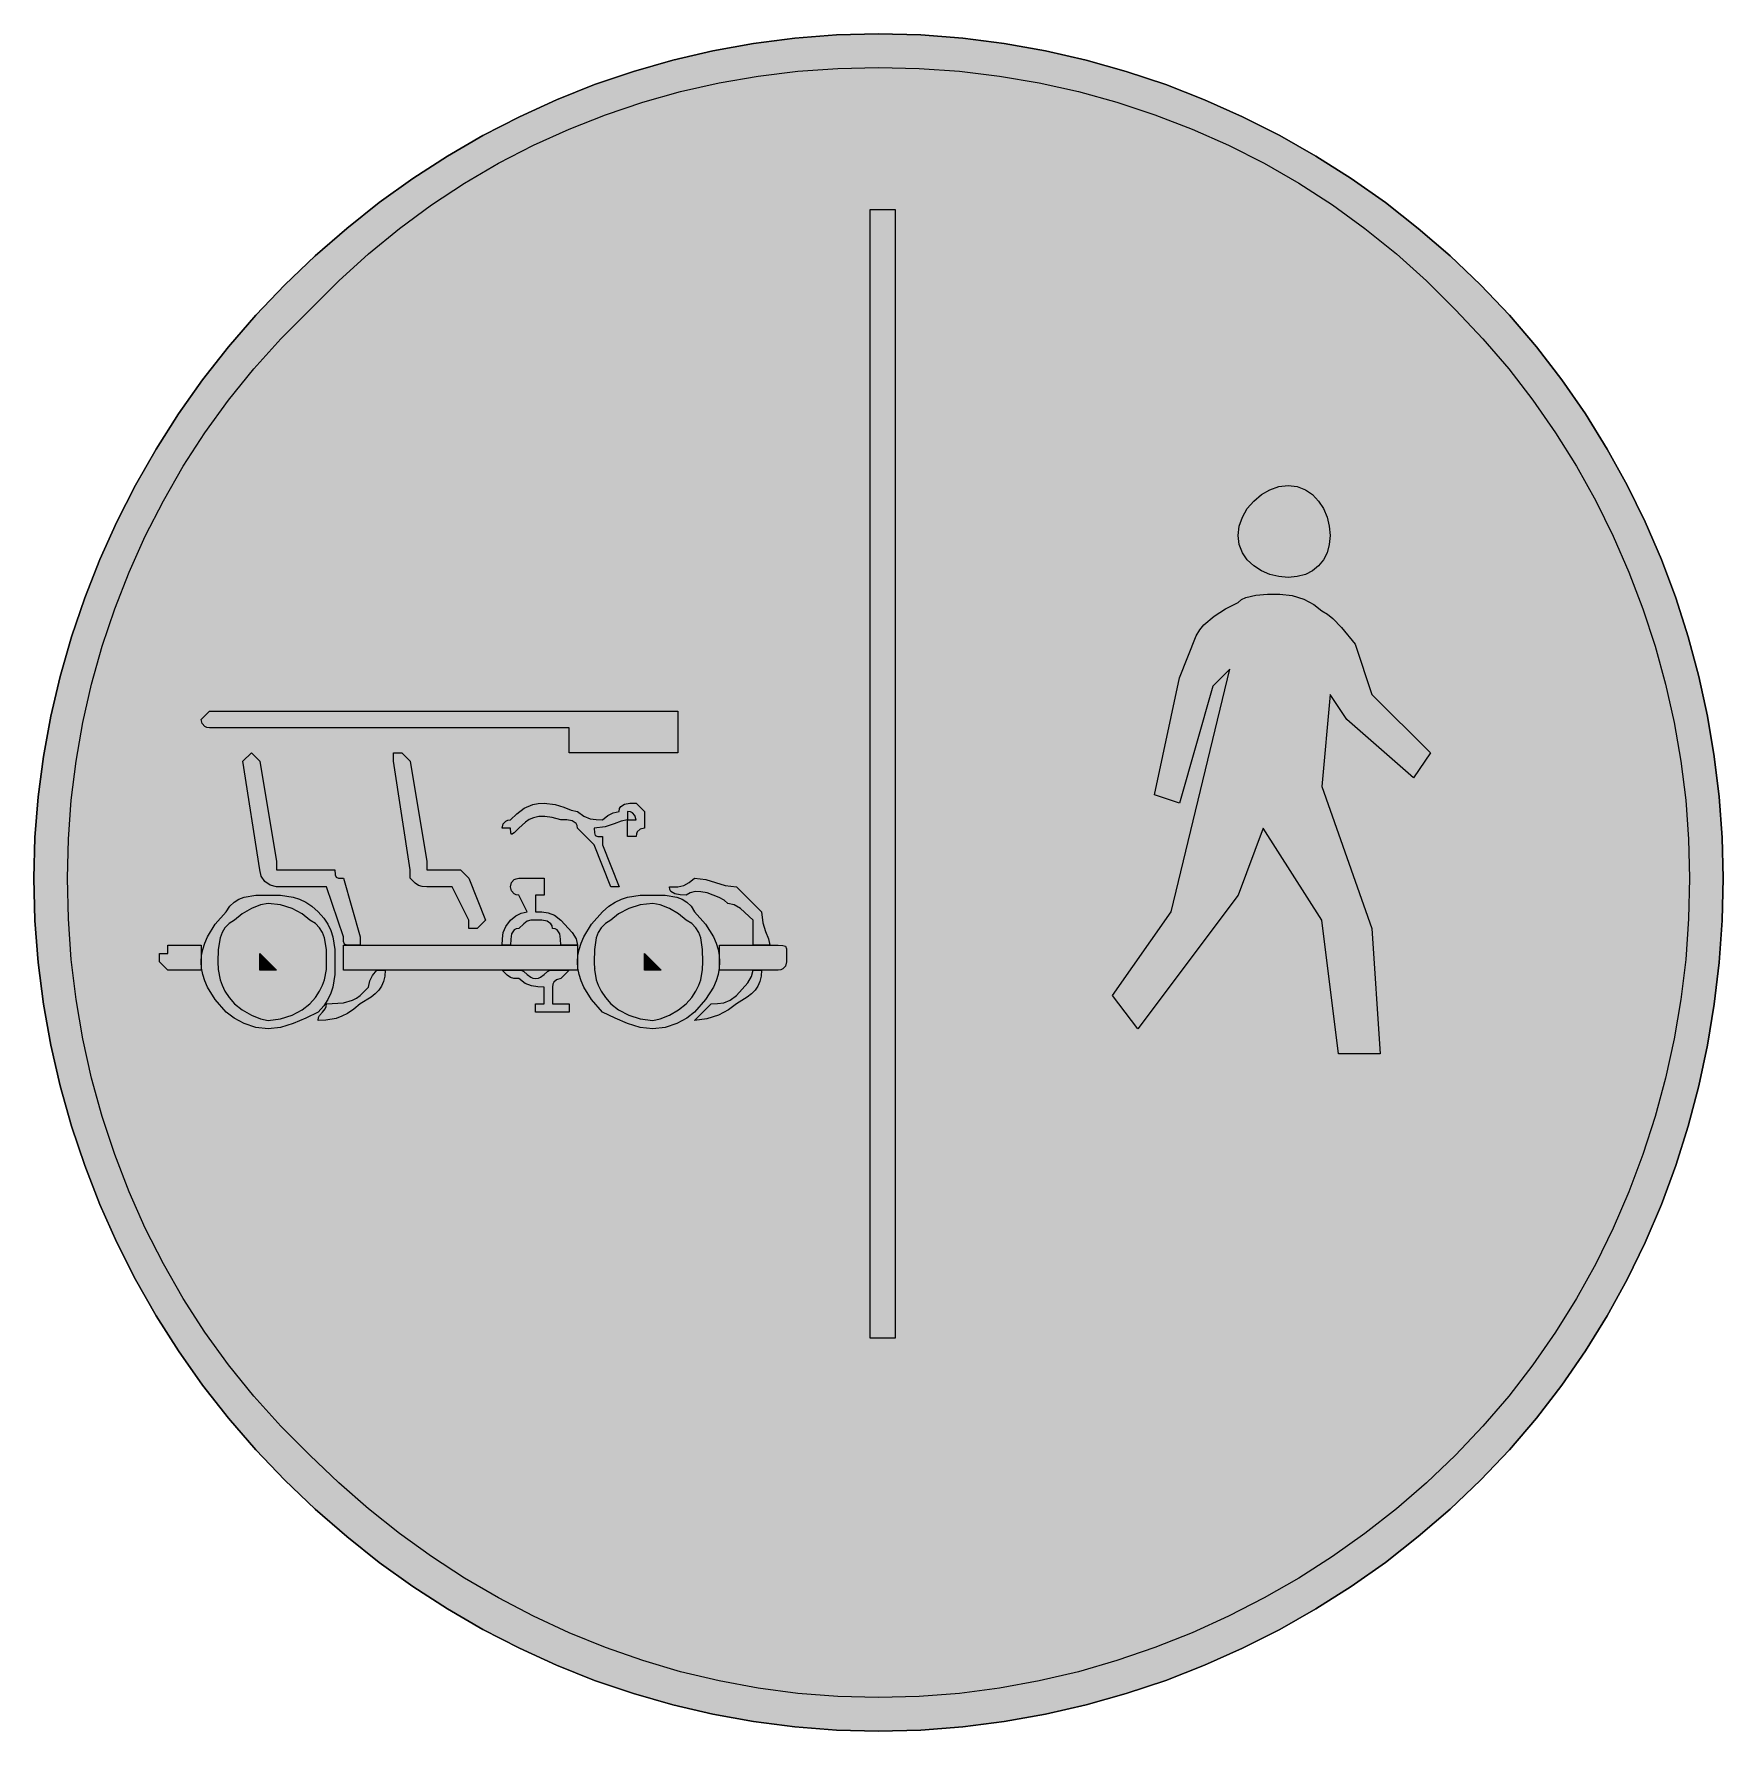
# Model space of a CAD drawing. Header units: metres. Extents: x 151 to 394, y 14 to 258.
import ezdxf

# ---------------------------------------------------------------- set-up
doc = ezdxf.new("R2010")
doc.units = ezdxf.units.M
for name, color, linetype, true_color in [('FILL_BLUE_0000FF', 7, 'Continuous', 0x0000ff), ('FILL_WHITE_FFFFFF', 7, 'Continuous', 0xffffff), ('STROKE_BLUE_0000FF', 7, 'Continuous', 0x0000ff), ('STROKE_WHITE_FFFFFF', 7, 'Continuous', 0xffffff)]:
    doc.layers.add(name, color=color, linetype=linetype, true_color=true_color)

msp = doc.modelspace()

# ---------------------------------------------------------------- hatches: boundary and pattern name
at = {"layer": 'FILL_BLUE_0000FF', "true_color": 0x0000ff}
h = msp.add_hatch(color=7, dxfattribs=at)
h.dxf.hatch_style = 1
h.paths.add_polyline_path([(388.81, 130.73), (388.39, 124.93), (387.7, 119.18), (386.74, 113.5), (385.51, 107.88), (384.01, 102.35), (382.26, 96.9), (380.25, 91.56), (377.99, 86.33), (375.47, 81.22), (372.71, 76.25), (369.71, 71.42), (366.47, 66.75), (363, 62.24), (359.29, 57.91), (355.35, 53.76), (351.2, 49.81), (346.87, 46.06), (342.36, 42.53), (337.69, 39.21), (332.86, 36.12), (327.89, 33.26), (322.78, 30.64), (317.55, 28.26), (312.21, 26.14), (306.76, 24.28), (301.23, 22.68), (295.61, 21.36), (289.93, 20.32), (284.18, 19.57), (278.38, 19.11), (272.55, 18.96), (266.73, 19.11), (260.97, 19.57), (255.28, 20.32), (249.67, 21.36), (244.15, 22.68), (238.72, 24.28), (233.38, 26.14), (228.15, 28.26), (223.03, 30.64), (218.03, 33.26), (213.16, 36.12), (208.42, 39.21), (203.83, 42.53), (199.38, 46.06), (195.08, 49.81), (190.95, 53.76), (186.8, 57.91), (182.91, 62.24), (179.27, 66.75), (175.89, 71.42), (172.78, 76.25), (169.92, 81.22), (167.33, 86.33), (165, 91.56), (162.94, 96.9), (161.15, 102.35), (159.63, 107.88), (158.38, 113.5), (157.41, 119.18), (156.71, 124.93), (156.29, 130.73), (156.15, 136.56), (156.29, 142.18), (156.71, 147.79), (157.41, 153.38), (158.38, 158.93), (159.63, 164.43), (161.15, 169.87), (162.94, 175.23), (165, 180.51), (167.33, 185.69), (169.92, 190.76), (172.78, 195.71), (175.89, 200.52), (179.27, 205.18), (182.91, 209.68), (186.8, 214.01), (190.95, 218.16), (195.08, 222.31), (199.38, 226.2), (203.83, 229.84), (208.42, 233.22), (213.16, 236.33), (218.03, 239.19), (223.03, 241.78), (228.15, 244.11), (233.38, 246.17), (238.72, 247.96), (244.15, 249.48), (249.67, 250.73), (255.28, 251.7), (260.97, 252.4), (266.73, 252.82), (272.55, 252.96), (278.38, 252.82), (284.18, 252.4), (289.93, 251.7), (295.61, 250.73), (301.23, 249.48), (306.76, 247.96), (312.21, 246.17), (317.55, 244.11), (322.78, 241.78), (327.89, 239.19), (332.86, 236.33), (337.69, 233.22), (342.36, 229.84), (346.87, 226.2), (351.2, 222.31), (355.35, 218.16), (359.29, 214.01), (363, 209.68), (366.47, 205.18), (369.71, 200.52), (372.71, 195.71), (375.47, 190.76), (377.99, 185.69), (380.25, 180.51), (382.26, 175.23), (384.01, 169.87), (385.51, 164.43), (386.74, 158.93), (387.7, 153.38), (388.39, 147.79), (388.81, 142.18), (388.95, 136.56), (388.81, 130.73)])
at = {"layer": 'FILL_WHITE_FFFFFF', "true_color": 0xffffff}
h = msp.add_hatch(color=7, dxfattribs=at)
h.dxf.hatch_style = 1
h.paths.add_polyline_path([(393.61, 130.5), (393.19, 124.48), (392.49, 118.51), (391.52, 112.6), (390.27, 106.76), (388.75, 101), (386.96, 95.33), (384.9, 89.76), (382.57, 84.31), (379.98, 78.97), (377.12, 73.78), (374.01, 68.72), (370.63, 63.82), (366.99, 59.09), (363.1, 54.53), (358.95, 50.16), (354.58, 46), (350.02, 42.07), (345.29, 38.37), (340.39, 34.92), (335.33, 31.71), (330.14, 28.75), (324.8, 26.05), (319.35, 23.61), (313.78, 21.44), (308.11, 19.54), (302.35, 17.92), (296.51, 16.58), (290.6, 15.53), (284.63, 14.77), (278.61, 14.31), (272.55, 14.16), (266.5, 14.31), (260.52, 14.77), (254.61, 15.53), (248.77, 16.58), (243.02, 17.92), (237.37, 19.54), (231.81, 21.44), (226.35, 23.61), (221.01, 26.05), (215.78, 28.75), (210.69, 31.71), (205.72, 34.92), (200.9, 38.37), (196.23, 42.07), (191.71, 46), (187.35, 50.16), (183.19, 54.53), (179.26, 59.09), (175.56, 63.82), (172.11, 68.72), (168.9, 73.78), (165.94, 78.97), (163.24, 84.31), (160.8, 89.76), (158.63, 95.33), (156.73, 101), (155.11, 106.76), (153.77, 112.6), (152.72, 118.51), (151.96, 124.48), (151.5, 130.5), (151.35, 136.56), (151.5, 142.41), (151.96, 148.24), (152.72, 154.05), (153.77, 159.83), (155.11, 165.55), (156.73, 171.22), (158.63, 176.81), (160.8, 182.31), (163.24, 187.71), (165.94, 193.01), (168.9, 198.18), (172.11, 203.22), (175.56, 208.1), (179.26, 212.83), (183.19, 217.39), (187.35, 221.76), (191.71, 225.92), (196.23, 229.85), (200.9, 233.55), (205.72, 237), (210.69, 240.21), (215.78, 243.17), (221.01, 245.87), (226.35, 248.31), (231.81, 250.48), (237.37, 252.38), (243.02, 254), (248.77, 255.34), (254.61, 256.39), (260.52, 257.15), (266.5, 257.61), (272.55, 257.76), (278.61, 257.61), (284.63, 257.15), (290.6, 256.39), (296.51, 255.34), (302.35, 254), (308.11, 252.38), (313.78, 250.48), (319.35, 248.31), (324.8, 245.87), (330.14, 243.17), (335.33, 240.21), (340.39, 237), (345.29, 233.55), (350.02, 229.85), (354.58, 225.92), (358.95, 221.76), (363.1, 217.39), (366.99, 212.83), (370.63, 208.1), (374.01, 203.22), (377.12, 198.18), (379.98, 193.01), (382.57, 187.71), (384.9, 182.31), (386.96, 176.81), (388.75, 171.22), (390.27, 165.55), (391.52, 159.83), (392.49, 154.05), (393.19, 148.24), (393.61, 142.41), (393.75, 136.56), (393.61, 130.5)])
h = msp.add_hatch(color=7, dxfattribs=at)
h.dxf.hatch_style = 1
h.paths.add_polyline_path([(271.35, 70.56), (271.35, 232.56), (274.95, 232.56), (274.95, 70.56), (271.35, 70.56)])
h = msp.add_hatch(color=7, dxfattribs=at)
h.dxf.hatch_style = 1
h.paths.add_polyline_path([(337.24, 184.47), (336.92, 183.3), (336.4, 182.28), (335.7, 181.41), (334.83, 180.71), (333.81, 180.19), (332.64, 179.87), (331.35, 179.76), (330.01, 179.87), (328.71, 180.19), (327.49, 180.71), (326.4, 181.41), (325.48, 182.28), (324.77, 183.3), (324.31, 184.47), (324.15, 185.76), (324.31, 187.1), (324.77, 188.4), (325.48, 189.62), (326.4, 190.71), (327.49, 191.63), (328.71, 192.34), (330.01, 192.8), (331.35, 192.96), (332.64, 192.8), (333.81, 192.34), (334.83, 191.63), (335.7, 190.71), (336.4, 189.62), (336.92, 188.4), (337.24, 187.1), (337.35, 185.76), (337.24, 184.47)])
h = msp.add_hatch(color=7, dxfattribs=at)
h.dxf.hatch_style = 1
h.paths.add_polyline_path([(336.15, 130.56), (327.75, 143.76), (324.15, 134.16), (309.75, 114.96), (306.15, 119.76), (314.55, 131.76), (322.95, 166.56), (320.55, 164.16), (315.75, 147.36), (312.15, 148.56), (315.75, 165.36), (318.15, 171.36), (318.65, 172.21), (319.26, 172.95), (320.7, 174.21), (322.37, 175.24), (324.15, 176.16), (324.65, 176.56), (325.26, 176.85), (326.7, 177.21), (328.37, 177.34), (330.15, 177.36), (331.93, 177.15), (333.6, 176.61), (335.04, 175.84), (336.15, 174.96), (337, 174.46), (337.74, 173.87), (339, 172.56), (340.95, 170.16), (343.35, 162.96), (351.75, 154.56), (349.35, 150.96), (339.75, 159.36), (337.35, 162.96), (336.15, 149.76), (343.35, 129.36), (344.55, 111.36), (338.55, 111.36), (336.15, 130.56)])
h = msp.add_hatch(color=7, dxfattribs=at)
h.dxf.hatch_style = 1
h.paths.add_polyline_path([(176.15, 158.21), (175.86, 158.35), (175.5, 158.76), (175.35, 159.36), (176.55, 160.56), (243.75, 160.56), (243.75, 154.56), (228.15, 154.56), (228.15, 158.16), (176.55, 158.16), (176.15, 158.21)])
h = msp.add_hatch(color=7, dxfattribs=at)
h.dxf.hatch_style = 1
h.paths.add_polyline_path([(185.27, 135.57), (184.5, 136.11), (183.96, 136.88), (183.75, 137.76), (181.35, 153.36), (182.55, 154.56), (183.75, 153.36), (186.15, 138.96), (186.15, 137.76), (193.35, 137.76), (194.55, 137.76), (194.57, 137.07), (194.7, 136.71), (195.06, 136.58), (195.75, 136.56), (198.15, 128.16), (198.15, 126.96), (196.95, 126.96), (196.26, 126.98), (195.9, 127.11), (195.77, 127.47), (195.75, 128.16), (193.35, 135.36), (192.15, 135.36), (186.15, 135.36), (185.27, 135.57)])
h = msp.add_hatch(color=7, dxfattribs=at)
h.dxf.hatch_style = 1
h.paths.add_polyline_path([(212.55, 137.76), (213.75, 136.56), (216.15, 130.56), (214.95, 129.36), (213.75, 129.36), (213.75, 130.56), (211.35, 135.36), (207.75, 135.36), (207.04, 135.38), (206.55, 135.51), (206.06, 135.87), (205.35, 136.56), (205.35, 137.76), (202.95, 153.36), (202.95, 154.56), (204.15, 154.56), (205.35, 153.36), (207.75, 138.96), (207.75, 137.76), (211.35, 137.76), (212.55, 137.76)])
h = msp.add_hatch(color=7, dxfattribs=at)
h.dxf.hatch_style = 1
h.paths.add_polyline_path([(234.6, 144.36), (233.34, 143.95), (231.75, 143.76), (231.77, 143.07), (231.9, 142.71), (232.26, 142.58), (232.95, 142.56), (232.95, 141.36), (235.35, 135.36), (234.15, 135.36), (231.75, 141.36), (229.35, 143.76), (229.3, 144.16), (229.14, 144.45), (228.6, 144.81), (227.83, 144.94), (226.95, 144.96), (225.71, 145.3), (224.66, 145.45), (223.79, 145.42), (223.05, 145.26), (222.43, 144.98), (221.89, 144.62), (220.95, 143.76), (220.26, 143.09), (219.9, 142.86), (219.77, 143.09), (219.75, 143.76), (218.55, 143.76), (218.7, 144.36), (219.06, 144.77), (219.35, 144.91), (219.75, 144.96), (220.67, 145.84), (221.7, 146.61), (222.96, 147.15), (223.7, 147.31), (224.55, 147.36), (226.14, 147.17), (227.4, 146.76), (228.43, 146.35), (229.35, 146.16), (230.25, 145.47), (231.15, 145.11), (232.05, 144.98), (232.95, 144.96), (233.7, 145.56), (234.47, 145.97), (235.35, 146.16), (235.4, 146.56), (235.56, 146.85), (236.1, 147.21), (236.87, 147.34), (237.75, 147.36), (238.95, 146.16), (238.95, 143.76), (238.35, 143.61), (237.94, 143.25), (237.8, 142.96), (237.75, 142.56), (236.55, 142.56), (236.55, 143.76), (236.55, 144.96), (235.63, 144.77), (234.6, 144.36)])
h.paths.add_polyline_path([(237.75, 144.96), (237.6, 145.56), (237.24, 145.97), (236.95, 146.11), (236.55, 146.16), (236.55, 144.96), (237.75, 144.96)], flags=16)
h = msp.add_hatch(color=7, dxfattribs=at)
h.dxf.hatch_style = 1
h.paths.add_polyline_path([(226.93, 127.84), (226.8, 128.61), (226.44, 129.15), (226.15, 129.31), (225.75, 129.36), (225.7, 129.76), (225.54, 130.05), (225, 130.41), (224.23, 130.54), (223.35, 130.56), (222.64, 130.54), (222.15, 130.41), (221.66, 130.05), (220.95, 129.36), (220.55, 129.31), (220.26, 129.15), (219.9, 128.61), (219.77, 127.84), (219.75, 126.96), (218.55, 126.96), (218.57, 127.86), (218.7, 128.76), (219.06, 129.66), (219.75, 130.56), (220.5, 131.16), (221.27, 131.57), (222.15, 131.76), (220.95, 134.16), (220.55, 134.21), (220.26, 134.35), (219.9, 134.76), (219.75, 135.36), (219.9, 135.96), (220.26, 136.37), (220.55, 136.51), (220.95, 136.56), (223.35, 136.56), (224.55, 136.56), (224.55, 135.36), (224.55, 134.16), (223.35, 134.16), (223.35, 131.76), (224.25, 131.74), (225.15, 131.61), (226.05, 131.25), (226.95, 130.56), (228.6, 128.76), (229.14, 127.86), (229.35, 126.96), (226.95, 126.96), (226.93, 127.84)])
h = msp.add_hatch(color=7, dxfattribs=at)
h.dxf.hatch_style = 1
h.paths.add_polyline_path([(244.07, 134.18), (243.3, 134.31), (242.76, 134.67), (242.6, 134.96), (242.55, 135.36), (243.75, 135.36), (244.63, 135.55), (245.4, 135.96), (246.15, 136.56), (247.76, 136.37), (249.15, 135.96), (250.54, 135.55), (252.15, 135.36), (255.75, 131.76), (255.94, 130.17), (256.35, 128.91), (256.76, 127.88), (256.95, 126.96), (254.55, 126.96), (254.55, 130.56), (252.75, 132.21), (251.85, 132.75), (250.95, 132.96), (250.4, 133.41), (249.67, 133.82), (247.95, 134.46), (247.06, 134.62), (246.22, 134.65), (245.5, 134.5), (244.95, 134.16), (244.07, 134.18)])
h = msp.add_hatch(color=7, dxfattribs=at)
h.dxf.hatch_style = 1
h.paths.add_polyline_path([(175.57, 126.36), (175.86, 127.26), (176.25, 128.16), (177.37, 129.96), (178.95, 131.76), (179.45, 132.55), (180.06, 133.15), (180.74, 133.57), (181.5, 133.86), (183.17, 134.12), (184.95, 134.16), (186.75, 134.12), (188.55, 133.86), (189.45, 133.57), (190.35, 133.15), (191.25, 132.55), (192.15, 131.76), (192.94, 130.86), (193.54, 129.96), (193.96, 129.06), (194.25, 128.16), (194.51, 126.36), (194.55, 124.56), (194.51, 122.76), (194.25, 120.96), (193.96, 120.06), (193.54, 119.16), (192.94, 118.26), (192.15, 117.36), (190.35, 116.48), (188.55, 115.71), (186.75, 115.17), (184.95, 114.96), (183.17, 115.17), (181.5, 115.71), (180.06, 116.48), (178.95, 117.36), (177.37, 119.16), (176.25, 120.96), (175.86, 121.86), (175.57, 122.76), (175.41, 123.66), (175.35, 124.56), (175.41, 125.46), (175.57, 126.36)])
h.paths.add_polyline_path([(178.05, 122.01), (178.34, 121.2), (178.76, 120.34), (179.36, 119.46), (180.15, 118.56), (181.24, 117.68), (182.55, 116.91), (183.86, 116.37), (184.95, 116.16), (186.73, 116.37), (188.4, 116.91), (189.84, 117.68), (190.95, 118.56), (191.74, 119.46), (192.34, 120.34), (192.76, 121.2), (193.05, 122.01), (193.31, 123.45), (193.35, 124.56), (193.31, 126.34), (193.05, 128.01), (192.76, 128.77), (192.34, 129.45), (191.74, 130.06), (190.95, 130.56), (189.84, 131.44), (188.4, 132.21), (186.73, 132.75), (184.95, 132.96), (183.86, 132.75), (182.55, 132.21), (181.24, 131.44), (180.15, 130.56), (179.36, 130.06), (178.76, 129.45), (178.34, 128.77), (178.05, 128.01), (177.79, 126.34), (177.75, 124.56), (177.79, 123.45), (178.05, 122.01)], flags=16)
h = msp.add_hatch(color=7, dxfattribs=at)
h.dxf.hatch_style = 1
h.paths.add_polyline_path([(229.57, 126.36), (229.86, 127.26), (230.25, 128.16), (231.37, 129.96), (232.95, 131.76), (233.85, 132.55), (234.75, 133.15), (235.65, 133.57), (236.55, 133.86), (238.35, 134.12), (240.15, 134.16), (241.93, 134.12), (243.6, 133.86), (244.36, 133.57), (245.04, 133.15), (245.65, 132.55), (246.15, 131.76), (247.72, 129.96), (248.85, 128.16), (249.24, 127.26), (249.52, 126.36), (249.69, 125.46), (249.75, 124.56), (249.69, 123.66), (249.52, 122.76), (249.24, 121.86), (248.85, 120.96), (247.72, 119.16), (246.15, 117.36), (245.04, 116.48), (243.6, 115.71), (241.93, 115.17), (240.15, 114.96), (238.35, 115.17), (236.55, 115.71), (234.75, 116.48), (232.95, 117.36), (231.38, 119.16), (230.25, 120.96), (229.86, 121.86), (229.57, 122.76), (229.41, 123.66), (229.35, 124.56), (229.41, 125.46), (229.57, 126.36)])
h.paths.add_polyline_path([(232.05, 122.01), (232.34, 121.2), (232.76, 120.34), (233.36, 119.46), (234.15, 118.56), (235.26, 117.68), (236.7, 116.91), (238.37, 116.37), (240.15, 116.16), (241.24, 116.37), (242.55, 116.91), (243.86, 117.68), (244.95, 118.56), (245.74, 119.46), (246.34, 120.34), (246.76, 121.2), (247.05, 122.01), (247.31, 123.45), (247.35, 124.56), (247.31, 126.34), (247.05, 128.01), (246.76, 128.77), (246.34, 129.45), (245.74, 130.06), (244.95, 130.56), (243.86, 131.44), (242.55, 132.21), (241.24, 132.75), (240.15, 132.96), (238.37, 132.75), (236.7, 132.21), (235.26, 131.44), (234.15, 130.56), (233.36, 130.06), (232.76, 129.45), (232.34, 128.77), (232.05, 128.01), (231.79, 126.34), (231.75, 124.56), (231.79, 123.45), (232.05, 122.01)], flags=16)
h = msp.add_hatch(color=7, dxfattribs=at)
h.dxf.hatch_style = 1
h.paths.add_polyline_path([(175.35, 123.36), (170.55, 123.36), (169.35, 124.56), (169.35, 125.76), (170.55, 125.76), (170.55, 126.96), (175.35, 126.96), (175.35, 123.36)])
h = msp.add_hatch(color=7, dxfattribs=at)
h.dxf.hatch_style = 1
h.paths.add_polyline_path([(229.35, 126.96), (229.35, 123.36), (195.75, 123.36), (195.75, 126.96), (229.35, 126.96)])
h = msp.add_hatch(color=7, dxfattribs=at)
h.dxf.hatch_style = 1
h.paths.add_polyline_path([(258.15, 126.96), (258.84, 126.94), (259.2, 126.81), (259.33, 126.45), (259.35, 125.76), (259.35, 124.56), (259.2, 123.96), (258.84, 123.55), (258.55, 123.41), (258.15, 123.36), (249.75, 123.36), (249.75, 126.96), (258.15, 126.96)])
h = msp.add_hatch(color=7, dxfattribs=at)
h.dxf.hatch_style = 1
h.paths.add_polyline_path([(183.75, 125.76), (186.15, 123.36), (183.75, 123.36), (183.75, 125.76)])
h = msp.add_hatch(color=7, dxfattribs=at)
h.dxf.hatch_style = 1
h.paths.add_polyline_path([(238.95, 125.76), (241.35, 123.36), (238.95, 123.36), (238.95, 125.76)])
h = msp.add_hatch(color=7, dxfattribs=at)
h.dxf.hatch_style = 1
h.paths.add_polyline_path([(201.69, 122.51), (201.52, 121.77), (201.24, 121.1), (200.85, 120.51), (200.34, 119.97), (199.72, 119.48), (198.15, 118.56), (197.25, 117.77), (196.37, 117.17), (195.51, 116.75), (194.7, 116.46), (193.26, 116.2), (192.15, 116.16), (192.2, 116.56), (192.34, 116.87), (192.75, 117.36), (193.16, 117.85), (193.3, 118.16), (193.35, 118.56), (195.75, 118.71), (197.06, 119.07), (197.65, 119.36), (198.15, 119.76), (199.35, 120.96), (199.54, 121.84), (199.95, 122.61), (200.55, 123.36), (201.75, 123.36), (201.69, 122.51)])
h = msp.add_hatch(color=7, dxfattribs=at)
h.dxf.hatch_style = 1
h.paths.add_polyline_path([(223.65, 120.98), (222.75, 121.11), (221.85, 121.47), (220.95, 122.16), (220.24, 122.18), (219.75, 122.31), (219.26, 122.67), (218.55, 123.36), (220.95, 123.36), (221.35, 123.31), (221.66, 123.17), (222.15, 122.76), (222.64, 122.35), (222.95, 122.21), (223.35, 122.16), (223.75, 122.21), (224.06, 122.35), (224.55, 122.76), (225.04, 123.17), (225.35, 123.31), (225.75, 123.36), (228.15, 123.36), (226.95, 122.16), (226.35, 122.01), (225.94, 121.65), (225.8, 121.36), (225.75, 120.96), (225.75, 118.56), (226.95, 118.56), (228.15, 118.56), (228.15, 117.36), (226.95, 117.36), (224.55, 117.36), (223.35, 117.36), (223.35, 118.56), (224.55, 118.56), (224.55, 120.96), (223.65, 120.98)])
h = msp.add_hatch(color=7, dxfattribs=at)
h.dxf.hatch_style = 1
h.paths.add_polyline_path([(249.45, 118.58), (250.35, 118.71), (251.25, 119.07), (252.15, 119.76), (253.8, 121.56), (254.34, 122.46), (254.55, 123.36), (255.75, 123.36), (255.69, 122.51), (255.52, 121.77), (255.24, 121.1), (254.85, 120.51), (254.34, 119.97), (253.72, 119.48), (252.15, 118.56), (251.04, 117.68), (249.6, 116.91), (247.93, 116.37), (246.15, 116.16), (248.55, 118.56), (249.45, 118.58)])

# ---------------------------------------------------------------- linework, layer by layer
at = {"layer": 'FILL_BLUE_0000FF', "lineweight": 0, "true_color": 0x0000ff}
msp.add_lwpolyline([(388.81, 130.73), (388.39, 124.93), (387.7, 119.18), (386.74, 113.5), (385.51, 107.88), (384.01, 102.35), (382.26, 96.9), (380.25, 91.56), (377.99, 86.33), (375.47, 81.22), (372.71, 76.25), (369.71, 71.42), (366.47, 66.75), (363, 62.24), (359.29, 57.91), (355.35, 53.76), (351.2, 49.81), (346.87, 46.06), (342.36, 42.53), (337.69, 39.21), (332.86, 36.12), (327.89, 33.26), (322.78, 30.64), (317.55, 28.26), (312.21, 26.14), (306.76, 24.28), (301.23, 22.68), (295.61, 21.36), (289.93, 20.32), (284.18, 19.57), (278.38, 19.11), (272.55, 18.96), (266.73, 19.11), (260.97, 19.57), (255.28, 20.32), (249.67, 21.36), (244.15, 22.68), (238.72, 24.28), (233.38, 26.14), (228.15, 28.26), (223.03, 30.64), (218.03, 33.26), (213.16, 36.12), (208.42, 39.21), (203.83, 42.53), (199.38, 46.06), (195.08, 49.81), (190.95, 53.76), (186.8, 57.91), (182.91, 62.24), (179.27, 66.75), (175.89, 71.42), (172.78, 76.25), (169.92, 81.22), (167.33, 86.33), (165, 91.56), (162.94, 96.9), (161.15, 102.35), (159.63, 107.88), (158.38, 113.5), (157.41, 119.18), (156.71, 124.93), (156.29, 130.73), (156.15, 136.56), (156.29, 142.18), (156.71, 147.79), (157.41, 153.38), (158.38, 158.93), (159.63, 164.43), (161.15, 169.87), (162.94, 175.23), (165, 180.51), (167.33, 185.69), (169.92, 190.76), (172.78, 195.71), (175.89, 200.52), (179.27, 205.18), (182.91, 209.68), (186.8, 214.01), (190.95, 218.16), (195.08, 222.31), (199.38, 226.2), (203.83, 229.84), (208.42, 233.22), (213.16, 236.33), (218.03, 239.19), (223.03, 241.78), (228.15, 244.11), (233.38, 246.17), (238.72, 247.96), (244.15, 249.48), (249.67, 250.73), (255.28, 251.7), (260.97, 252.4), (266.73, 252.82), (272.55, 252.96), (278.38, 252.82), (284.18, 252.4), (289.93, 251.7), (295.61, 250.73), (301.23, 249.48), (306.76, 247.96), (312.21, 246.17), (317.55, 244.11), (322.78, 241.78), (327.89, 239.19), (332.86, 236.33), (337.69, 233.22), (342.36, 229.84), (346.87, 226.2), (351.2, 222.31), (355.35, 218.16), (359.29, 214.01), (363, 209.68), (366.47, 205.18), (369.71, 200.52), (372.71, 195.71), (375.47, 190.76), (377.99, 185.69), (380.25, 180.51), (382.26, 175.23), (384.01, 169.87), (385.51, 164.43), (386.74, 158.93), (387.7, 153.38), (388.39, 147.79), (388.81, 142.18), (388.95, 136.56)], close=True, dxfattribs=at)
at = {"layer": 'FILL_WHITE_FFFFFF', "lineweight": 0, "true_color": 0xffffff}
for points in [[(393.61, 130.5), (393.19, 124.48), (392.49, 118.51), (391.52, 112.6), (390.27, 106.76), (388.75, 101), (386.96, 95.33), (384.9, 89.76), (382.57, 84.31), (379.98, 78.97), (377.12, 73.78), (374.01, 68.72), (370.63, 63.82), (366.99, 59.09), (363.1, 54.53), (358.95, 50.16), (354.58, 46), (350.02, 42.07), (345.29, 38.37), (340.39, 34.92), (335.33, 31.71), (330.14, 28.75), (324.8, 26.05), (319.35, 23.61), (313.78, 21.44), (308.11, 19.54), (302.35, 17.92), (296.51, 16.58), (290.6, 15.53), (284.63, 14.77), (278.61, 14.31), (272.55, 14.16), (266.5, 14.31), (260.52, 14.77), (254.61, 15.53), (248.77, 16.58), (243.02, 17.92), (237.37, 19.54), (231.81, 21.44), (226.35, 23.61), (221.01, 26.05), (215.78, 28.75), (210.69, 31.71), (205.72, 34.92), (200.9, 38.37), (196.23, 42.07), (191.71, 46), (187.35, 50.16), (183.19, 54.53), (179.26, 59.09), (175.56, 63.82), (172.11, 68.72), (168.9, 73.78), (165.94, 78.97), (163.24, 84.31), (160.8, 89.76), (158.63, 95.33), (156.73, 101), (155.11, 106.76), (153.77, 112.6), (152.72, 118.51), (151.96, 124.48), (151.5, 130.5), (151.35, 136.56), (151.5, 142.41), (151.96, 148.24), (152.72, 154.05), (153.77, 159.83), (155.11, 165.55), (156.73, 171.22), (158.63, 176.81), (160.8, 182.31), (163.24, 187.71), (165.94, 193.01), (168.9, 198.18), (172.11, 203.22), (175.56, 208.1), (179.26, 212.83), (183.19, 217.39), (187.35, 221.76), (191.71, 225.92), (196.23, 229.85), (200.9, 233.55), (205.72, 237), (210.69, 240.21), (215.78, 243.17), (221.01, 245.87), (226.35, 248.31), (231.81, 250.48), (237.37, 252.38), (243.02, 254), (248.77, 255.34), (254.61, 256.39), (260.52, 257.15), (266.5, 257.61), (272.55, 257.76), (278.61, 257.61), (284.63, 257.15), (290.6, 256.39), (296.51, 255.34), (302.35, 254), (308.11, 252.38), (313.78, 250.48), (319.35, 248.31), (324.8, 245.87), (330.14, 243.17), (335.33, 240.21), (340.39, 237), (345.29, 233.55), (350.02, 229.85), (354.58, 225.92), (358.95, 221.76), (363.1, 217.39), (366.99, 212.83), (370.63, 208.1), (374.01, 203.22), (377.12, 198.18), (379.98, 193.01), (382.57, 187.71), (384.9, 182.31), (386.96, 176.81), (388.75, 171.22), (390.27, 165.55), (391.52, 159.83), (392.49, 154.05), (393.19, 148.24), (393.61, 142.41), (393.75, 136.56)], [(271.35, 70.56), (271.35, 232.56), (274.95, 232.56), (274.95, 70.56)], [(337.24, 184.47), (336.92, 183.3), (336.4, 182.28), (335.7, 181.41), (334.83, 180.71), (333.81, 180.19), (332.64, 179.87), (331.35, 179.76), (330.01, 179.87), (328.71, 180.19), (327.49, 180.71), (326.4, 181.41), (325.48, 182.28), (324.77, 183.3), (324.31, 184.47), (324.15, 185.76), (324.31, 187.1), (324.77, 188.4), (325.48, 189.62), (326.4, 190.71), (327.49, 191.63), (328.71, 192.34), (330.01, 192.8), (331.35, 192.96), (332.64, 192.8), (333.81, 192.34), (334.83, 191.63), (335.7, 190.71), (336.4, 189.62), (336.92, 188.4), (337.24, 187.1), (337.35, 185.76)], [(336.15, 130.56), (327.75, 143.76), (324.15, 134.16), (309.75, 114.96), (306.15, 119.76), (314.55, 131.76), (322.95, 166.56), (320.55, 164.16), (315.75, 147.36), (312.15, 148.56), (315.75, 165.36), (318.15, 171.36), (318.65, 172.21), (319.26, 172.95), (320.7, 174.21), (322.37, 175.24), (324.15, 176.16), (324.65, 176.56), (325.26, 176.85), (326.7, 177.21), (328.37, 177.34), (330.15, 177.36), (331.93, 177.15), (333.6, 176.61), (335.04, 175.84), (336.15, 174.96), (337, 174.46), (337.74, 173.87), (339, 172.56), (340.95, 170.16), (343.35, 162.96), (351.75, 154.56), (349.35, 150.96), (339.75, 159.36), (337.35, 162.96), (336.15, 149.76), (343.35, 129.36), (344.55, 111.36), (338.55, 111.36)], [(176.15, 158.21), (175.86, 158.35), (175.5, 158.76), (175.35, 159.36), (176.55, 160.56), (243.75, 160.56), (243.75, 154.56), (228.15, 154.56), (228.15, 158.16), (176.55, 158.16)], [(185.27, 135.57), (184.5, 136.11), (183.96, 136.88), (183.75, 137.76), (181.35, 153.36), (182.55, 154.56), (183.75, 153.36), (186.15, 138.96), (186.15, 137.76), (193.35, 137.76), (194.55, 137.76), (194.57, 137.07), (194.7, 136.71), (195.06, 136.58), (195.75, 136.56), (198.15, 128.16), (198.15, 126.96), (196.95, 126.96), (196.26, 126.98), (195.9, 127.11), (195.77, 127.47), (195.75, 128.16), (193.35, 135.36), (192.15, 135.36), (186.15, 135.36)], [(212.55, 137.76), (213.75, 136.56), (216.15, 130.56), (214.95, 129.36), (213.75, 129.36), (213.75, 130.56), (211.35, 135.36), (207.75, 135.36), (207.04, 135.38), (206.55, 135.51), (206.06, 135.87), (205.35, 136.56), (205.35, 137.76), (202.95, 153.36), (202.95, 154.56), (204.15, 154.56), (205.35, 153.36), (207.75, 138.96), (207.75, 137.76), (211.35, 137.76)], [(234.6, 144.36), (233.34, 143.95), (231.75, 143.76), (231.77, 143.07), (231.9, 142.71), (232.26, 142.58), (232.95, 142.56), (232.95, 141.36), (235.35, 135.36), (234.15, 135.36), (231.75, 141.36), (229.35, 143.76), (229.3, 144.16), (229.14, 144.45), (228.6, 144.81), (227.83, 144.94), (226.95, 144.96), (225.71, 145.3), (224.66, 145.45), (223.79, 145.42), (223.05, 145.26), (222.43, 144.98), (221.89, 144.62), (220.95, 143.76), (220.26, 143.09), (219.9, 142.86), (219.77, 143.09), (219.75, 143.76), (218.55, 143.76), (218.7, 144.36), (219.06, 144.77), (219.35, 144.91), (219.75, 144.96), (220.67, 145.84), (221.7, 146.61), (222.96, 147.15), (223.7, 147.31), (224.55, 147.36), (226.14, 147.17), (227.4, 146.76), (228.43, 146.35), (229.35, 146.16), (230.25, 145.47), (231.15, 145.11), (232.05, 144.98), (232.95, 144.96), (233.7, 145.56), (234.47, 145.97), (235.35, 146.16), (235.4, 146.56), (235.56, 146.85), (236.1, 147.21), (236.87, 147.34), (237.75, 147.36), (238.95, 146.16), (238.95, 143.76), (238.35, 143.61), (237.94, 143.25), (237.8, 142.96), (237.75, 142.56), (236.55, 142.56), (236.55, 143.76), (236.55, 144.96), (235.63, 144.77)], [(237.75, 144.96), (237.6, 145.56), (237.24, 145.97), (236.95, 146.11), (236.55, 146.16), (236.55, 144.96)], [(226.93, 127.84), (226.8, 128.61), (226.44, 129.15), (226.15, 129.31), (225.75, 129.36), (225.7, 129.76), (225.54, 130.05), (225, 130.41), (224.23, 130.54), (223.35, 130.56), (222.64, 130.54), (222.15, 130.41), (221.66, 130.05), (220.95, 129.36), (220.55, 129.31), (220.26, 129.15), (219.9, 128.61), (219.77, 127.84), (219.75, 126.96), (218.55, 126.96), (218.57, 127.86), (218.7, 128.76), (219.06, 129.66), (219.75, 130.56), (220.5, 131.16), (221.27, 131.57), (222.15, 131.76), (220.95, 134.16), (220.55, 134.21), (220.26, 134.35), (219.9, 134.76), (219.75, 135.36), (219.9, 135.96), (220.26, 136.37), (220.55, 136.51), (220.95, 136.56), (223.35, 136.56), (224.55, 136.56), (224.55, 135.36), (224.55, 134.16), (223.35, 134.16), (223.35, 131.76), (224.25, 131.74), (225.15, 131.61), (226.05, 131.25), (226.95, 130.56), (228.6, 128.76), (229.14, 127.86), (229.35, 126.96), (226.95, 126.96)], [(244.07, 134.18), (243.3, 134.31), (242.76, 134.67), (242.6, 134.96), (242.55, 135.36), (243.75, 135.36), (244.63, 135.55), (245.4, 135.96), (246.15, 136.56), (247.76, 136.37), (249.15, 135.96), (250.54, 135.55), (252.15, 135.36), (255.75, 131.76), (255.94, 130.17), (256.35, 128.91), (256.76, 127.88), (256.95, 126.96), (254.55, 126.96), (254.55, 130.56), (252.75, 132.21), (251.85, 132.75), (250.95, 132.96), (250.4, 133.41), (249.67, 133.82), (247.95, 134.46), (247.06, 134.62), (246.22, 134.65), (245.5, 134.5), (244.95, 134.16)], [(175.57, 126.36), (175.86, 127.26), (176.25, 128.16), (177.37, 129.96), (178.95, 131.76), (179.45, 132.55), (180.06, 133.15), (180.74, 133.57), (181.5, 133.86), (183.17, 134.12), (184.95, 134.16), (186.75, 134.12), (188.55, 133.86), (189.45, 133.57), (190.35, 133.15), (191.25, 132.55), (192.15, 131.76), (192.94, 130.86), (193.54, 129.96), (193.96, 129.06), (194.25, 128.16), (194.51, 126.36), (194.55, 124.56), (194.51, 122.76), (194.25, 120.96), (193.96, 120.06), (193.54, 119.16), (192.94, 118.26), (192.15, 117.36), (190.35, 116.48), (188.55, 115.71), (186.75, 115.17), (184.95, 114.96), (183.17, 115.17), (181.5, 115.71), (180.06, 116.48), (178.95, 117.36), (177.37, 119.16), (176.25, 120.96), (175.86, 121.86), (175.57, 122.76), (175.41, 123.66), (175.35, 124.56), (175.41, 125.46)], [(229.57, 126.36), (229.86, 127.26), (230.25, 128.16), (231.37, 129.96), (232.95, 131.76), (233.85, 132.55), (234.75, 133.15), (235.65, 133.57), (236.55, 133.86), (238.35, 134.12), (240.15, 134.16), (241.93, 134.12), (243.6, 133.86), (244.36, 133.57), (245.04, 133.15), (245.65, 132.55), (246.15, 131.76), (247.72, 129.96), (248.85, 128.16), (249.24, 127.26), (249.52, 126.36), (249.69, 125.46), (249.75, 124.56), (249.69, 123.66), (249.52, 122.76), (249.24, 121.86), (248.85, 120.96), (247.72, 119.16), (246.15, 117.36), (245.04, 116.48), (243.6, 115.71), (241.93, 115.17), (240.15, 114.96), (238.35, 115.17), (236.55, 115.71), (234.75, 116.48), (232.95, 117.36), (231.38, 119.16), (230.25, 120.96), (229.86, 121.86), (229.57, 122.76), (229.41, 123.66), (229.35, 124.56), (229.41, 125.46)], [(178.05, 122.01), (178.34, 121.2), (178.76, 120.34), (179.36, 119.46), (180.15, 118.56), (181.24, 117.68), (182.55, 116.91), (183.86, 116.37), (184.95, 116.16), (186.73, 116.37), (188.4, 116.91), (189.84, 117.68), (190.95, 118.56), (191.74, 119.46), (192.34, 120.34), (192.76, 121.2), (193.05, 122.01), (193.31, 123.45), (193.35, 124.56), (193.31, 126.34), (193.05, 128.01), (192.76, 128.77), (192.34, 129.45), (191.74, 130.06), (190.95, 130.56), (189.84, 131.44), (188.4, 132.21), (186.73, 132.75), (184.95, 132.96), (183.86, 132.75), (182.55, 132.21), (181.24, 131.44), (180.15, 130.56), (179.36, 130.06), (178.76, 129.45), (178.34, 128.77), (178.05, 128.01), (177.79, 126.34), (177.75, 124.56), (177.79, 123.45)], [(232.05, 122.01), (232.34, 121.2), (232.76, 120.34), (233.36, 119.46), (234.15, 118.56), (235.26, 117.68), (236.7, 116.91), (238.37, 116.37), (240.15, 116.16), (241.24, 116.37), (242.55, 116.91), (243.86, 117.68), (244.95, 118.56), (245.74, 119.46), (246.34, 120.34), (246.76, 121.2), (247.05, 122.01), (247.31, 123.45), (247.35, 124.56), (247.31, 126.34), (247.05, 128.01), (246.76, 128.77), (246.34, 129.45), (245.74, 130.06), (244.95, 130.56), (243.86, 131.44), (242.55, 132.21), (241.24, 132.75), (240.15, 132.96), (238.37, 132.75), (236.7, 132.21), (235.26, 131.44), (234.15, 130.56), (233.36, 130.06), (232.76, 129.45), (232.34, 128.77), (232.05, 128.01), (231.79, 126.34), (231.75, 124.56), (231.79, 123.45)], [(175.35, 123.36), (170.55, 123.36), (169.35, 124.56), (169.35, 125.76), (170.55, 125.76), (170.55, 126.96), (175.35, 126.96)], [(229.35, 126.96), (229.35, 123.36), (195.75, 123.36), (195.75, 126.96)], [(258.15, 126.96), (258.84, 126.94), (259.2, 126.81), (259.33, 126.45), (259.35, 125.76), (259.35, 124.56), (259.2, 123.96), (258.84, 123.55), (258.55, 123.41), (258.15, 123.36), (249.75, 123.36), (249.75, 126.96)], [(183.75, 125.76), (186.15, 123.36), (183.75, 123.36)], [(238.95, 125.76), (241.35, 123.36), (238.95, 123.36)], [(201.69, 122.51), (201.52, 121.77), (201.24, 121.1), (200.85, 120.51), (200.34, 119.97), (199.72, 119.48), (198.15, 118.56), (197.25, 117.77), (196.37, 117.17), (195.51, 116.75), (194.7, 116.46), (193.26, 116.2), (192.15, 116.16), (192.2, 116.56), (192.34, 116.87), (192.75, 117.36), (193.16, 117.85), (193.3, 118.16), (193.35, 118.56), (195.75, 118.71), (197.06, 119.07), (197.65, 119.36), (198.15, 119.76), (199.35, 120.96), (199.54, 121.84), (199.95, 122.61), (200.55, 123.36), (201.75, 123.36)], [(223.65, 120.98), (222.75, 121.11), (221.85, 121.47), (220.95, 122.16), (220.24, 122.18), (219.75, 122.31), (219.26, 122.67), (218.55, 123.36), (220.95, 123.36), (221.35, 123.31), (221.66, 123.17), (222.15, 122.76), (222.64, 122.35), (222.95, 122.21), (223.35, 122.16), (223.75, 122.21), (224.06, 122.35), (224.55, 122.76), (225.04, 123.17), (225.35, 123.31), (225.75, 123.36), (228.15, 123.36), (226.95, 122.16), (226.35, 122.01), (225.94, 121.65), (225.8, 121.36), (225.75, 120.96), (225.75, 118.56), (226.95, 118.56), (228.15, 118.56), (228.15, 117.36), (226.95, 117.36), (224.55, 117.36), (223.35, 117.36), (223.35, 118.56), (224.55, 118.56), (224.55, 120.96)], [(249.45, 118.58), (250.35, 118.71), (251.25, 119.07), (252.15, 119.76), (253.8, 121.56), (254.34, 122.46), (254.55, 123.36), (255.75, 123.36), (255.69, 122.51), (255.52, 121.77), (255.24, 121.1), (254.85, 120.51), (254.34, 119.97), (253.72, 119.48), (252.15, 118.56), (251.04, 117.68), (249.6, 116.91), (247.93, 116.37), (246.15, 116.16), (248.55, 118.56)]]:
    msp.add_lwpolyline(points, close=True, dxfattribs=at)
at = {"layer": 'STROKE_BLUE_0000FF', "lineweight": 0, "true_color": 0x0000ff}
msp.add_lwpolyline([(393.75, 136.56), (393.61, 142.41), (393.19, 148.24), (392.49, 154.05), (391.52, 159.83), (390.27, 165.55), (388.75, 171.22), (386.96, 176.81), (384.9, 182.31), (382.57, 187.71), (379.98, 193.01), (377.12, 198.18), (374.01, 203.22), (370.63, 208.1), (366.99, 212.83), (363.1, 217.39), (358.95, 221.76), (354.58, 225.92), (350.02, 229.85), (345.29, 233.55), (340.39, 237), (335.33, 240.21), (330.14, 243.17), (324.8, 245.87), (319.35, 248.31), (313.78, 250.48), (308.11, 252.38), (302.35, 254), (296.51, 255.34), (290.6, 256.39), (284.63, 257.15), (278.61, 257.61), (272.55, 257.76), (266.5, 257.61), (260.52, 257.15), (254.61, 256.39), (248.77, 255.34), (243.02, 254), (237.37, 252.38), (231.81, 250.48), (226.35, 248.31), (221.01, 245.87), (215.78, 243.17), (210.69, 240.21), (205.72, 237), (200.9, 233.55), (196.23, 229.85), (191.71, 225.92), (187.35, 221.76), (183.19, 217.39), (179.26, 212.83), (175.56, 208.1), (172.11, 203.22), (168.9, 198.18), (165.94, 193.01), (163.24, 187.71), (160.8, 182.31), (158.63, 176.81), (156.73, 171.22), (155.11, 165.55), (153.77, 159.83), (152.72, 154.05), (151.96, 148.24), (151.5, 142.41), (151.35, 136.56), (151.5, 130.5), (151.96, 124.48), (152.72, 118.51), (153.77, 112.6), (155.11, 106.76), (156.73, 101), (158.63, 95.33), (160.8, 89.76), (163.24, 84.31), (165.94, 78.97), (168.9, 73.78), (172.11, 68.72), (175.56, 63.82), (179.26, 59.09), (183.19, 54.53), (187.35, 50.16), (191.71, 46), (196.23, 42.07), (200.9, 38.37), (205.72, 34.92), (210.69, 31.71), (215.78, 28.75), (221.01, 26.05), (226.35, 23.61), (231.81, 21.44), (237.37, 19.54), (243.02, 17.92), (248.77, 16.58), (254.61, 15.53), (260.52, 14.77), (266.5, 14.31), (272.55, 14.16), (278.61, 14.31), (284.63, 14.77), (290.6, 15.53), (296.51, 16.58), (302.35, 17.92), (308.11, 19.54), (313.78, 21.44), (319.35, 23.61), (324.8, 26.05), (330.14, 28.75), (335.33, 31.71), (340.39, 34.92), (345.29, 38.37), (350.02, 42.07), (354.58, 46), (358.95, 50.16), (363.1, 54.53), (366.99, 59.09), (370.63, 63.82), (374.01, 68.72), (377.12, 73.78), (379.98, 78.97), (382.57, 84.31), (384.9, 89.76), (386.96, 95.33), (388.75, 101), (390.27, 106.76), (391.52, 112.6), (392.49, 118.51), (393.19, 124.48), (393.61, 130.5), (393.75, 136.56)], dxfattribs=at)
at = {"layer": 'STROKE_WHITE_FFFFFF', "lineweight": 0, "true_color": 0xffffff}
msp.add_lwpolyline([(231.95, 123.6), (231.95, 123.6)], dxfattribs=at)

doc.saveas('drawing.dxf')
